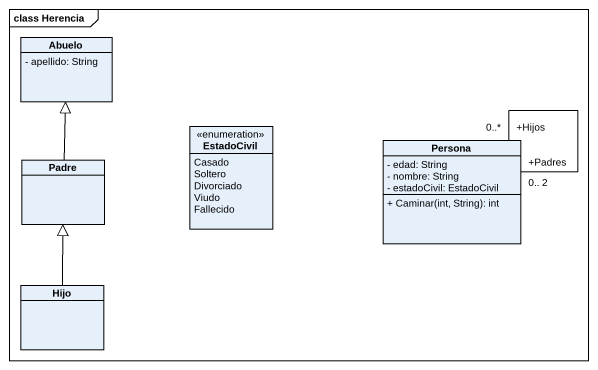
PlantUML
@startuml
mainframe class Herencia
hide circle
hide empty members
skinparam classAttributeIconSize 0
class Abuelo {
  - apellido: String
}
enum EstadoCivil {
  Casado
  Soltero
  Divorciado
  Viudo
  Fallecido
}
class Padre
class Persona {
  - edad: String
  - nombre: String
  - estadoCivil: EstadoCivil
  + Caminar(int, String): int
}
class Hijo
Padre -up-|> Abuelo
Persona "+Padres\n0.. 2" -- "+Hijos\n0..*" Persona
Hijo -up-|> Padre
@enduml
